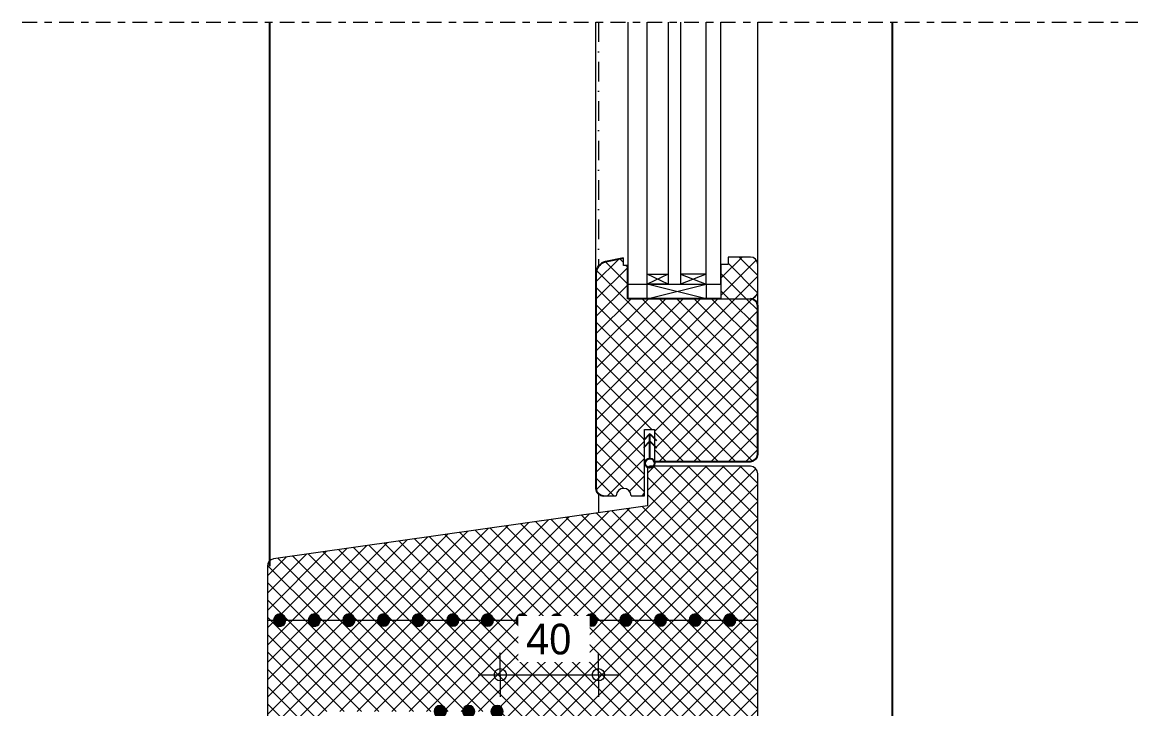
# Model space of a CAD drawing. Header units: millimetres. Extents: x -435 to 27166, y -19117 to 26500.
# Drawn here: x 7174 to 7629, y -6943.6 to -6663.6 of the extents above; entities that cross this region are included whole.
import ezdxf

# ---------------------------------------------------------------- set-up
doc = ezdxf.new("R2010")
doc.units = ezdxf.units.MM
doc.linetypes.add('MV_center', pattern=[15, 6, -3, 3, -3])
doc.linetypes.add('MV_stramien', pattern=[16, 8, -4, 0, -4])
for name, color, linetype, lineweight in [('A-ANNO-DIMS', 211, 'Continuous', 13), ('A-ANNO-DIMS-5', 211, 'Continuous', 13), ('A-DETL', 90, 'Continuous', 13), ('A-DETL-GENF', 92, 'Continuous', 18)]:
    doc.layers.add(name, color=color, linetype=linetype, lineweight=lineweight)
doc.styles.add('Segoe UI_3', font='segoeui.ttf', dxfattribs={"height": 12.5})
doc.dimstyles.new('2_5_mm_5', dxfattribs={"dimscale": 304.8, "dimtxt": 13.092049, "dimasz": 0.016404, "dimexe": 0.029528, "dimexo": 0.0625, "dimgap": 0.014764, "dimtad": 1, "dimdec": 0, "dimzin": 0, "dimdsep": 46, "dimtxsty": 'Segoe UI_3', "dimblk1": 'DOTBLANK', "dimblk2": 'DOTBLANK', "dimsah": 1, "dimcen": 0.09, "dimdle": 0.029528, "dimazin": 0, "dimtfac": 1, "dimtdec": 4, "dimtix": 1, "dimtmove": 0, "dimatfit": 3, "dimfxl": 0.029528, "dimfxlon": 1, "dimtvp": 1, "dimtfill": 1, "dimtolj": 1, "dimtzin": 0, "dimarcsym": 2})
pattern_1 = [(45, (0, 0), (-3.535534, 3.535534), []), (135, (0, 0), (-3.535534, -3.535534), [])]

# ---------------------------------------------------------------- blocks, each defined once
blk = doc.blocks.new('Repeating Detail - 00 g lijmbolletje s e-V133-Details Appartement')
at = {"layer": 'A-DETL-GENF'}
for points in [[(-183.58, 2.5), (-184.23, 2.41), (-184.83, 2.17), (-185.35, 1.77), (-185.75, 1.25), (-186, 0.65), (-186.08, 0), (-186, -0.65), (-185.75, -1.25), (-185.35, -1.77), (-184.83, -2.17), (-184.23, -2.41), (-183.58, -2.5), (-182.94, -2.41), (-182.33, -2.17), (-181.82, -1.77), (-181.42, -1.25), (-181.17, -0.65), (-181.08, 0), (-181.17, 0.65), (-181.42, 1.25), (-181.82, 1.77), (-182.33, 2.17), (-182.94, 2.41)], [(-169.46, 2.5), (-170.11, 2.41), (-170.71, 2.17), (-171.23, 1.77), (-171.63, 1.25), (-171.88, 0.65), (-171.96, 0), (-171.88, -0.65), (-171.63, -1.25), (-171.23, -1.77), (-170.71, -2.17), (-170.11, -2.41), (-169.46, -2.5), (-168.82, -2.41), (-168.21, -2.17), (-167.69, -1.77), (-167.3, -1.25), (-167.05, -0.65), (-166.96, 0), (-167.05, 0.65), (-167.3, 1.25), (-167.69, 1.77), (-168.21, 2.17), (-168.82, 2.41)], [(-155.34, 2.5), (-155.99, 2.41), (-156.59, 2.17), (-157.11, 1.77), (-157.51, 1.25), (-157.76, 0.65), (-157.84, 0), (-157.76, -0.65), (-157.51, -1.25), (-157.11, -1.77), (-156.59, -2.17), (-155.99, -2.41), (-155.34, -2.5), (-154.69, -2.41), (-154.09, -2.17), (-153.57, -1.77), (-153.18, -1.25), (-152.93, -0.65), (-152.84, 0), (-152.93, 0.65), (-153.18, 1.25), (-153.57, 1.77), (-154.09, 2.17), (-154.69, 2.41)], [(-141.22, 2.5), (-141.87, 2.41), (-142.47, 2.17), (-142.99, 1.77), (-143.38, 1.25), (-143.63, 0.65), (-143.72, 0), (-143.63, -0.65), (-143.38, -1.25), (-142.99, -1.77), (-142.47, -2.17), (-141.87, -2.41), (-141.22, -2.5), (-140.57, -2.41), (-139.97, -2.17), (-139.45, -1.77), (-139.05, -1.25), (-138.8, -0.65), (-138.72, 0), (-138.8, 0.65), (-139.05, 1.25), (-139.45, 1.77), (-139.97, 2.17), (-140.57, 2.41)], [(-127.1, 2.5), (-127.74, 2.41), (-128.35, 2.17), (-128.86, 1.77), (-129.26, 1.25), (-129.51, 0.65), (-129.6, 0), (-129.51, -0.65), (-129.26, -1.25), (-128.86, -1.77), (-128.35, -2.17), (-127.74, -2.41), (-127.1, -2.5), (-126.45, -2.41), (-125.85, -2.17), (-125.33, -1.77), (-124.93, -1.25), (-124.68, -0.65), (-124.6, 0), (-124.68, 0.65), (-124.93, 1.25), (-125.33, 1.77), (-125.85, 2.17), (-126.45, 2.41)], [(-112.97, 2.5), (-113.62, 2.41), (-114.22, 2.17), (-114.74, 1.77), (-115.14, 1.25), (-115.39, 0.65), (-115.47, 0), (-115.39, -0.65), (-115.14, -1.25), (-114.74, -1.77), (-114.22, -2.17), (-113.62, -2.41), (-112.97, -2.5), (-112.33, -2.41), (-111.72, -2.17), (-111.21, -1.77), (-110.81, -1.25), (-110.56, -0.65), (-110.47, 0), (-110.56, 0.65), (-110.81, 1.25), (-111.21, 1.77), (-111.72, 2.17), (-112.33, 2.41)], [(-98.85, 2.5), (-99.5, 2.41), (-100.1, 2.17), (-100.62, 1.77), (-101.02, 1.25), (-101.27, 0.65), (-101.35, 0), (-101.27, -0.65), (-101.02, -1.25), (-100.62, -1.77), (-100.1, -2.17), (-99.5, -2.41), (-98.85, -2.5), (-98.21, -2.41), (-97.6, -2.17), (-97.09, -1.77), (-96.69, -1.25), (-96.44, -0.65), (-96.35, 0), (-96.44, 0.65), (-96.69, 1.25), (-97.09, 1.77), (-97.6, 2.17), (-98.21, 2.41)], [(-84.73, 2.5), (-85.38, 2.41), (-85.98, 2.17), (-86.5, 1.77), (-86.9, 1.25), (-87.15, 0.65), (-87.23, 0), (-87.15, -0.65), (-86.9, -1.25), (-86.5, -1.77), (-85.98, -2.17), (-85.38, -2.41), (-84.73, -2.5), (-84.08, -2.41), (-83.48, -2.17), (-82.96, -1.77), (-82.57, -1.25), (-82.32, -0.65), (-82.23, 0), (-82.32, 0.65), (-82.57, 1.25), (-82.96, 1.77), (-83.48, 2.17), (-84.08, 2.41)], [(-70.61, 2.5), (-71.26, 2.41), (-71.86, 2.17), (-72.38, 1.77), (-72.77, 1.25), (-73.02, 0.65), (-73.11, 0), (-73.02, -0.65), (-72.77, -1.25), (-72.38, -1.77), (-71.86, -2.17), (-71.26, -2.41), (-70.61, -2.5), (-69.96, -2.41), (-69.36, -2.17), (-68.84, -1.77), (-68.44, -1.25), (-68.19, -0.65), (-68.11, 0), (-68.19, 0.65), (-68.44, 1.25), (-68.84, 1.77), (-69.36, 2.17), (-69.96, 2.41)], [(-56.49, 2.5), (-57.13, 2.41), (-57.74, 2.17), (-58.26, 1.77), (-58.65, 1.25), (-58.9, 0.65), (-58.99, 0), (-58.9, -0.65), (-58.65, -1.25), (-58.26, -1.77), (-57.74, -2.17), (-57.13, -2.41), (-56.49, -2.5), (-55.84, -2.41), (-55.24, -2.17), (-54.72, -1.77), (-54.32, -1.25), (-54.07, -0.65), (-53.99, 0), (-54.07, 0.65), (-54.32, 1.25), (-54.72, 1.77), (-55.24, 2.17), (-55.84, 2.41)], [(-42.37, 2.5), (-43.01, 2.41), (-43.62, 2.17), (-44.13, 1.77), (-44.53, 1.25), (-44.78, 0.65), (-44.87, 0), (-44.78, -0.65), (-44.53, -1.25), (-44.13, -1.77), (-43.62, -2.17), (-43.01, -2.41), (-42.37, -2.5), (-41.72, -2.41), (-41.12, -2.17), (-40.6, -1.77), (-40.2, -1.25), (-39.95, -0.65), (-39.87, 0), (-39.95, 0.65), (-40.2, 1.25), (-40.6, 1.77), (-41.12, 2.17), (-41.72, 2.41)], [(-28.24, 2.5), (-28.89, 2.41), (-29.49, 2.17), (-30.01, 1.77), (-30.41, 1.25), (-30.66, 0.65), (-30.74, 0), (-30.66, -0.65), (-30.41, -1.25), (-30.01, -1.77), (-29.49, -2.17), (-28.89, -2.41), (-28.24, -2.5), (-27.6, -2.41), (-26.99, -2.17), (-26.48, -1.77), (-26.08, -1.25), (-25.83, -0.65), (-25.74, 0), (-25.83, 0.65), (-26.08, 1.25), (-26.48, 1.77), (-26.99, 2.17), (-27.6, 2.41)], [(-14.12, 2.5), (-14.77, 2.41), (-15.37, 2.17), (-15.89, 1.77), (-16.29, 1.25), (-16.54, 0.65), (-16.62, 0), (-16.54, -0.65), (-16.29, -1.25), (-15.89, -1.77), (-15.37, -2.17), (-14.77, -2.41), (-14.12, -2.5), (-13.47, -2.41), (-12.87, -2.17), (-12.35, -1.77), (-11.96, -1.25), (-11.71, -0.65), (-11.62, 0), (-11.71, 0.65), (-11.96, 1.25), (-12.35, 1.77), (-12.87, 2.17), (-13.47, 2.41)], [(0, 2.5), (-0.65, 2.41), (-1.25, 2.17), (-1.77, 1.77), (-2.17, 1.25), (-2.41, 0.65), (-2.5, 0), (-2.41, -0.65), (-2.17, -1.25), (-1.77, -1.77), (-1.25, -2.17), (-0.65, -2.41), (0, -2.5), (0.65, -2.41), (1.25, -2.17), (1.77, -1.77), (2.17, -1.25), (2.41, -0.65), (2.5, 0), (2.41, 0.65), (2.17, 1.25), (1.77, 1.77), (1.25, 2.17), (0.65, 2.41)]]:
    blk.add_hatch(color=256, dxfattribs=at).paths.add_polyline_path(points)
for centre, start, end in [((-183.58, 0), 0, 180), ((-169.46, 0), 0, 180), ((-155.34, 0), 0, 180), ((-141.22, 0), 0, 180), ((-127.1, 0), 0, 180), ((-112.97, 0), 0, 180), ((-98.85, 0), 0, 180), ((-84.73, 0), 0, 180), ((-70.61, 0), 0, 180), ((-56.49, 0), 360, 180), ((-42.37, 0), 0, 180), ((-42.37, 0), 180, 360), ((-28.24, 0), 360, 180), ((-28.24, 0), 180, 360), ((-14.12, 0), 360, 180), ((-14.12, 0), 180, 360), ((0, 0), 360, 180), ((0, 0), 180, 360), ((-183.58, 0), 180, 360), ((-169.46, 0), 180, 360), ((-155.34, 0), 180, 360), ((-141.22, 0), 180, 360), ((-127.1, 0), 180, 360), ((-112.97, 0), 180, 360), ((-98.85, 0), 180, 360), ((-84.73, 0), 180, 360), ((-70.61, 0), 180, 360), ((-56.49, 0), 180, 360)]:
    blk.add_arc(centre, 2.5, start, end, dxfattribs=at)
blk = doc.blocks.new('31 driedubbel_glas - HR___-V144-Details Appartement')
at = {"layer": 'A-DETL-GENF', "lineweight": 13}
for p, q in [((167.21, 0), (60.45, 0)), ((167.21, -21.5), (167.21, 0)), ((167.21, -6), (60.45, -6)), ((163.21, -6), (163.21, -16.5)), ((163.21, -16.5), (167.21, -6)), ((163.21, -6), (167.21, -16.5)), ((60.45, -16.5), (167.21, -16.5)), ((60.45, -21.5), (167.21, -21.5)), ((167.21, -21.5), (163.21, -30)), ((163.21, -21.5), (167.21, -30)), ((163.21, -30), (163.21, -21.5)), ((167.21, -21.5), (167.21, -30)), ((167.21, -30), (60.45, -30)), ((167.21, -30), (163.21, -30)), ((167.21, -38), (167.21, -30)), ((60.45, -38), (167.21, -38))]:
    blk.add_line(p, q, dxfattribs=at)
blk = doc.blocks.new('33 sparing - Type 1-4933711-Details Appartement')
at = {"layer": 'A-DETL-GENF'}
for p, q in [((0, 6), (24, 6)), ((0, 0), (0, 6)), ((0, 6), (24, 0)), ((24, 6), (0, 0)), ((24, 6), (24, 0)), ((24, 0), (0, 0))]:
    blk.add_line(p, q, dxfattribs=at)
blk = doc.blocks.new('Repeating Detail - 00 g lijmbolletje s e-V146-Details Appartement')
at = {"layer": 'A-DETL-GENF'}
for points in [[(-23.15, 2.5), (-23.8, 2.41), (-24.4, 2.17), (-24.92, 1.77), (-25.32, 1.25), (-25.57, 0.65), (-25.65, 0), (-25.57, -0.65), (-25.32, -1.25), (-24.92, -1.77), (-24.4, -2.17), (-23.8, -2.41), (-23.15, -2.5), (-22.51, -2.41), (-21.9, -2.17), (-21.38, -1.77), (-20.99, -1.25), (-20.74, -0.65), (-20.65, 0), (-20.74, 0.65), (-20.99, 1.25), (-21.38, 1.77), (-21.9, 2.17), (-22.51, 2.41)], [(-11.58, 2.5), (-12.22, 2.41), (-12.83, 2.17), (-13.34, 1.77), (-13.74, 1.25), (-13.99, 0.65), (-14.08, 0), (-13.99, -0.65), (-13.74, -1.25), (-13.34, -1.77), (-12.83, -2.17), (-12.22, -2.41), (-11.58, -2.5), (-10.93, -2.41), (-10.33, -2.17), (-9.81, -1.77), (-9.41, -1.25), (-9.16, -0.65), (-9.08, 0), (-9.16, 0.65), (-9.41, 1.25), (-9.81, 1.77), (-10.33, 2.17), (-10.93, 2.41)], [(0, 2.5), (-0.65, 2.41), (-1.25, 2.17), (-1.77, 1.77), (-2.17, 1.25), (-2.41, 0.65), (-2.5, 0), (-2.41, -0.65), (-2.17, -1.25), (-1.77, -1.77), (-1.25, -2.17), (-0.65, -2.41), (0, -2.5), (0.65, -2.41), (1.25, -2.17), (1.77, -1.77), (2.17, -1.25), (2.41, -0.65), (2.5, 0), (2.41, 0.65), (2.17, 1.25), (1.77, 1.77), (1.25, 2.17), (0.65, 2.41)]]:
    blk.add_hatch(color=256, dxfattribs=at).paths.add_polyline_path(points)
for centre, start, end in [((-23.15, 0), 360, 180), ((-23.15, 0), 180, 360), ((-11.58, 0), 360, 180), ((-11.58, 0), 180, 360), ((0, 0), 360, 180), ((0, 0), 180, 360)]:
    blk.add_arc(centre, 2.5, start, end, dxfattribs=at)
blk = doc.blocks.new('NLRS_00_DI_maskeer - Type 1-4234995-Details Appartement')
at = {"layer": 'A-DETL-GENF', "linetype": 'MV_center'}
blk.add_line((-100, 0), (355, 0), dxfattribs=at)
blk = doc.blocks.new('DIMBLOCK559-Details Appartement')
at = {"layer": 'A-ANNO-DIMS-5'}
for p, q in [((7368.99, -6929.75), (7368.99, -6920.75)), ((7408.99, -6929.75), (7408.99, -6920.75)), ((7359.99, -6929.75), (7417.99, -6929.75)), ((7368.99, -6929.75), (7368.99, -6938.75)), ((7408.99, -6929.75), (7408.99, -6938.75))]:
    blk.add_line(p, q, dxfattribs=at)
for centre in [(7368.99, -6929.75), (7408.99, -6929.75)]:
    blk.add_circle(centre, 2.5, dxfattribs=at)
at = {"layer": 'A-ANNO-DIMS-5', "color": 0, "insert": (7379.47, -6908.94), "char_height": 12.5, "width": 22.8516, "attachment_point": 1, "line_spacing_factor": 1.142579, "style": 'Segoe UI_3', "bg_fill": 3, "box_fill_scale": 1.25, "bg_fill_color": 9, "bg_fill_true_color": 13158600, "bg_fill_transparency": 0}
blk.add_mtext('40', dxfattribs=at)
blk = doc.blocks.new('_DotBlank')
at = {"color": 0, "linetype": 'ByBlock', "lineweight": -2}
blk.add_line((-0.5, 0), (-1, 0), dxfattribs=at)
blk.add_circle((0, 0), 0.5, dxfattribs=at)

msp = doc.modelspace()

# ---------------------------------------------------------------- hatches: boundary and pattern name
at = {"layer": 'A-DETL-GENF', "lineweight": 13}
h = msp.add_hatch(dxfattribs=at)
h.set_pattern_fill('FP_20', color=250, style=0, pattern_type=2)
h.set_pattern_definition(pattern_1)
h.paths.add_polyline_path([(7427.87, -6856.72), (7427.87, -6829.72), (7431.87, -6829.72), (7431.87, -6842.72), (7470.99, -6842.72), (7471.77, -6842.62), (7472.49, -6842.32), (7473.11, -6841.84), (7473.59, -6841.22), (7473.89, -6840.5), (7473.99, -6839.72), (7473.99, -6779.35), (7473.89, -6778.57), (7473.59, -6777.85), (7473.11, -6777.23), (7472.49, -6776.75), (7471.77, -6776.45), (7470.99, -6776.35), (7420.99, -6776.35), (7420.99, -6762.75), (7419.17, -6762.75), (7419.17, -6759.75), (7411.91, -6761.36), (7410.85, -6761.73), (7409.89, -6762.32), (7409.09, -6763.11), (7408.49, -6764.06), (7408.12, -6765.12), (7407.99, -6766.24), (7407.99, -6853.72), (7408.09, -6854.5), (7408.39, -6855.22), (7408.87, -6855.84), (7409.49, -6856.32), (7410.22, -6856.62), (7410.99, -6856.72), (7416.31, -6856.72), (7416.41, -6855.94), (7416.71, -6855.21), (7417.19, -6854.59), (7417.82, -6854.11), (7418.55, -6853.81), (7419.33, -6853.7), (7420.11, -6853.81), (7420.84, -6854.11), (7421.46, -6854.59), (7421.94, -6855.21), (7422.24, -6855.94), (7422.34, -6856.72)])
h = msp.add_hatch(dxfattribs=at)
h.set_pattern_fill('FP_20', color=250, style=0, pattern_type=2)
h.set_pattern_definition(pattern_1)
h.paths.add_polyline_path([(7470.99, -6776.35), (7471.77, -6776.24), (7472.49, -6775.95), (7473.11, -6775.47), (7473.59, -6774.85), (7473.89, -6774.12), (7473.99, -6773.35), (7473.99, -6762.35), (7473.89, -6761.57), (7473.59, -6760.85), (7473.11, -6760.23), (7472.49, -6759.75), (7471.77, -6759.45), (7470.99, -6759.35), (7461.95, -6759.35), (7461.95, -6762.35), (7458.99, -6762.35), (7458.99, -6776.35)])
h = msp.add_hatch(dxfattribs=at)
h.set_pattern_fill('FP_20', color=250, style=0, pattern_type=2)
h.set_pattern_definition(pattern_1)
h.paths.add_polyline_path([(7408.99, -6958.72), (7473.99, -6958.72), (7473.99, -6847.72), (7473.89, -6846.94), (7473.59, -6846.22), (7473.11, -6845.6), (7472.49, -6845.12), (7471.77, -6844.82), (7470.99, -6844.72), (7429.73, -6844.75), (7429.49, -6844.85), (7429.29, -6845.01), (7429.13, -6845.22), (7429.03, -6845.46), (7428.99, -6845.72), (7428.99, -6860.87), (7276.47, -6882.44), (7275.8, -6882.64), (7275.2, -6882.99), (7274.69, -6883.47), (7274.31, -6884.05), (7274.07, -6884.7), (7273.99, -6885.4), (7273.99, -6955.72), (7274.09, -6956.5), (7274.39, -6957.22), (7274.87, -6957.84), (7275.49, -6958.32), (7276.22, -6958.62), (7276.99, -6958.72), (7288.91, -6958.72), (7296.99, -6944.72), (7341.99, -6944.72), (7342.08, -6944.07), (7342.33, -6943.47), (7342.72, -6942.95), (7343.24, -6942.55), (7343.85, -6942.31), (7344.49, -6942.22), (7345.14, -6942.31), (7345.74, -6942.55), (7346.26, -6942.95), (7346.66, -6943.47), (7346.91, -6944.07), (7346.99, -6944.72), (7353.57, -6944.72), (7353.65, -6944.07), (7353.9, -6943.47), (7354.3, -6942.95), (7354.82, -6942.55), (7355.42, -6942.31), (7356.07, -6942.22), (7356.72, -6942.31), (7357.32, -6942.55), (7357.84, -6942.95), (7358.23, -6943.47), (7358.48, -6944.07), (7358.57, -6944.72), (7365.15, -6944.72), (7365.23, -6944.07), (7365.48, -6943.47), (7365.88, -6942.95), (7366.4, -6942.55), (7367, -6942.31), (7367.65, -6942.22), (7368.29, -6942.31), (7368.99, -6942.63), (7369.41, -6942.95), (7369.84, -6943.54), (7370.06, -6944.07), (7370.13, -6944.87), (7370.06, -6945.37), (7369.81, -6945.97), (7369.41, -6946.49), (7368.99, -6946.81), (7368.99, -6950.3), (7369.5, -6950.09), (7370.15, -6950), (7370.79, -6950.09), (7371.4, -6950.34), (7371.91, -6950.73), (7372.31, -6951.25), (7372.56, -6951.85), (7372.65, -6952.5), (7372.56, -6953.15), (7372.31, -6953.75), (7371.91, -6954.27), (7371.4, -6954.67), (7370.79, -6954.92), (7370.15, -6955), (7369.41, -6954.88), (7368.99, -6954.74), (7368.99, -6958.72), (7376.65, -6958.72)])
h.paths.add_polyline_path([(7335.49, -6909.95), (7334.84, -6909.87), (7334.24, -6909.62), (7333.72, -6909.22), (7333.33, -6908.7), (7333.08, -6908.1), (7332.99, -6907.45), (7333.08, -6906.8), (7333.33, -6906.2), (7333.72, -6905.68), (7334.24, -6905.29), (7334.84, -6905.04), (7335.49, -6904.95), (7336.14, -6905.04), (7336.74, -6905.29), (7337.26, -6905.68), (7337.66, -6906.2), (7337.91, -6906.8), (7337.99, -6907.45), (7337.91, -6908.1), (7337.66, -6908.7), (7337.26, -6909.22), (7336.74, -6909.62), (7336.14, -6909.87)])
h.paths.add_polyline_path([(7462.59, -6909.95), (7461.94, -6909.87), (7461.34, -6909.62), (7460.82, -6909.22), (7460.42, -6908.7), (7460.17, -6908.1), (7460.09, -6907.45), (7460.17, -6906.8), (7460.42, -6906.2), (7460.82, -6905.68), (7461.34, -6905.29), (7461.94, -6905.04), (7462.59, -6904.95), (7463.24, -6905.04), (7463.84, -6905.29), (7464.36, -6905.68), (7464.75, -6906.2), (7465, -6906.8), (7465.09, -6907.45), (7465, -6908.1), (7464.75, -6908.7), (7464.36, -6909.22), (7463.84, -6909.62), (7463.24, -6909.87)])
h.paths.add_polyline_path([(7307.25, -6909.95), (7306.6, -6909.87), (7306, -6909.62), (7305.48, -6909.22), (7305.08, -6908.7), (7304.83, -6908.1), (7304.75, -6907.45), (7304.83, -6906.8), (7305.08, -6906.2), (7305.48, -6905.68), (7306, -6905.29), (7306.6, -6905.04), (7307.25, -6904.95), (7307.9, -6905.04), (7308.5, -6905.29), (7309.02, -6905.68), (7309.41, -6906.2), (7309.66, -6906.8), (7309.75, -6907.45), (7309.66, -6908.1), (7309.41, -6908.7), (7309.02, -6909.22), (7308.5, -6909.62), (7307.9, -6909.87)])
h.paths.add_polyline_path([(7279, -6909.95), (7278.36, -6909.87), (7277.75, -6909.62), (7277.24, -6909.22), (7276.84, -6908.7), (7276.59, -6908.1), (7276.5, -6907.45), (7276.59, -6906.8), (7276.84, -6906.2), (7277.24, -6905.68), (7277.75, -6905.29), (7278.36, -6905.04), (7279, -6904.95), (7279.65, -6905.04), (7280.25, -6905.29), (7280.77, -6905.68), (7281.17, -6906.2), (7281.42, -6906.8), (7281.5, -6907.45), (7281.42, -6908.1), (7281.17, -6908.7), (7280.77, -6909.22), (7280.25, -6909.62), (7279.65, -6909.87)])
h.paths.add_polyline_path([(7391.98, -6909.95), (7391.33, -6909.87), (7390.73, -6909.62), (7390.21, -6909.22), (7389.81, -6908.7), (7389.56, -6908.1), (7389.48, -6907.45), (7389.56, -6906.8), (7389.81, -6906.2), (7390.21, -6905.68), (7390.73, -6905.29), (7391.33, -6905.04), (7391.98, -6904.95), (7392.63, -6905.04), (7393.23, -6905.29), (7393.75, -6905.68), (7394.14, -6906.2), (7394.39, -6906.8), (7394.48, -6907.45), (7394.39, -6908.1), (7394.14, -6908.7), (7393.75, -6909.22), (7393.23, -6909.62), (7392.63, -6909.87)])
h.paths.add_polyline_path([(7420.22, -6909.95), (7419.58, -6909.87), (7418.97, -6909.62), (7418.46, -6909.22), (7418.06, -6908.7), (7417.81, -6908.1), (7417.72, -6907.45), (7417.81, -6906.8), (7418.06, -6906.2), (7418.46, -6905.68), (7418.97, -6905.29), (7419.58, -6905.04), (7420.22, -6904.95), (7420.87, -6905.04), (7421.47, -6905.29), (7421.99, -6905.68), (7422.39, -6906.2), (7422.64, -6906.8), (7422.72, -6907.45), (7422.64, -6908.1), (7422.39, -6908.7), (7421.99, -6909.22), (7421.47, -6909.62), (7420.87, -6909.87)])
h.paths.add_polyline_path([(7321.37, -6909.95), (7320.72, -6909.87), (7320.12, -6909.62), (7319.6, -6909.22), (7319.2, -6908.7), (7318.96, -6908.1), (7318.87, -6907.45), (7318.96, -6906.8), (7319.2, -6906.2), (7319.6, -6905.68), (7320.12, -6905.29), (7320.72, -6905.04), (7321.37, -6904.95), (7322.02, -6905.04), (7322.62, -6905.29), (7323.14, -6905.68), (7323.54, -6906.2), (7323.78, -6906.8), (7323.87, -6907.45), (7323.78, -6908.1), (7323.54, -6908.7), (7323.14, -6909.22), (7322.62, -6909.62), (7322.02, -6909.87)])
h.paths.add_polyline_path([(7406.1, -6909.95), (7405.45, -6909.87), (7404.85, -6909.62), (7404.33, -6909.22), (7403.94, -6908.7), (7403.69, -6908.1), (7403.6, -6907.45), (7403.69, -6906.8), (7403.94, -6906.2), (7404.33, -6905.68), (7404.85, -6905.29), (7405.45, -6905.04), (7406.1, -6904.95), (7406.75, -6905.04), (7407.35, -6905.29), (7407.87, -6905.68), (7408.27, -6906.2), (7408.52, -6906.8), (7408.6, -6907.45), (7408.52, -6908.1), (7408.27, -6908.7), (7407.87, -6909.22), (7407.35, -6909.62), (7406.75, -6909.87)])
h.paths.add_polyline_path([(7293.13, -6909.95), (7292.48, -6909.87), (7291.88, -6909.62), (7291.36, -6909.22), (7290.96, -6908.7), (7290.71, -6908.1), (7290.63, -6907.45), (7290.71, -6906.8), (7290.96, -6906.2), (7291.36, -6905.68), (7291.88, -6905.29), (7292.48, -6905.04), (7293.13, -6904.95), (7293.77, -6905.04), (7294.38, -6905.29), (7294.89, -6905.68), (7295.29, -6906.2), (7295.54, -6906.8), (7295.63, -6907.45), (7295.54, -6908.1), (7295.29, -6908.7), (7294.89, -6909.22), (7294.38, -6909.62), (7293.77, -6909.87)])
h.paths.add_polyline_path([(7377.86, -6909.95), (7377.21, -6909.87), (7376.61, -6909.62), (7376.09, -6909.22), (7375.69, -6908.7), (7375.44, -6908.1), (7375.36, -6907.45), (7375.44, -6906.8), (7375.69, -6906.2), (7376.09, -6905.68), (7376.65, -6905.27), (7377.21, -6905.04), (7377.86, -6904.95), (7378.5, -6905.04), (7379.11, -6905.29), (7379.63, -6905.68), (7380.02, -6906.2), (7380.27, -6906.8), (7380.36, -6907.45), (7380.27, -6908.1), (7380.02, -6908.7), (7379.63, -6909.22), (7379.11, -6909.62), (7378.5, -6909.87)])
h.paths.add_polyline_path([(7363.74, -6909.95), (7363.09, -6909.87), (7362.49, -6909.62), (7361.97, -6909.22), (7361.57, -6908.7), (7361.32, -6908.1), (7361.24, -6907.45), (7361.32, -6906.8), (7361.57, -6906.2), (7361.97, -6905.68), (7362.49, -6905.29), (7363.09, -6905.04), (7363.74, -6904.95), (7364.38, -6905.04), (7364.99, -6905.29), (7365.5, -6905.68), (7365.9, -6906.2), (7366.15, -6906.8), (7366.24, -6907.45), (7366.15, -6908.1), (7365.9, -6908.7), (7365.5, -6909.22), (7364.99, -6909.62), (7364.38, -6909.87)])
h.paths.add_polyline_path([(7448.47, -6909.95), (7447.82, -6909.87), (7447.22, -6909.62), (7446.7, -6909.22), (7446.3, -6908.7), (7446.05, -6908.1), (7445.97, -6907.45), (7446.05, -6906.8), (7446.3, -6906.2), (7446.7, -6905.68), (7447.22, -6905.29), (7447.82, -6905.04), (7448.47, -6904.95), (7449.11, -6905.04), (7449.72, -6905.29), (7450.23, -6905.68), (7450.63, -6906.2), (7450.88, -6906.8), (7450.97, -6907.45), (7450.8, -6908.29), (7450.63, -6908.7), (7450.23, -6909.22), (7449.72, -6909.62), (7449.11, -6909.87)])
h.paths.add_polyline_path([(7434.34, -6909.95), (7433.7, -6909.87), (7433.09, -6909.62), (7432.58, -6909.22), (7432.18, -6908.7), (7431.93, -6908.1), (7431.84, -6907.45), (7431.93, -6906.8), (7432.18, -6906.2), (7432.58, -6905.68), (7433.09, -6905.29), (7433.7, -6905.04), (7434.34, -6904.95), (7434.99, -6905.04), (7435.59, -6905.29), (7436.11, -6905.68), (7436.51, -6906.2), (7436.76, -6906.8), (7436.84, -6907.45), (7436.76, -6908.1), (7436.51, -6908.7), (7435.95, -6909.34), (7435.59, -6909.62), (7434.99, -6909.87)])
h.paths.add_polyline_path([(7349.61, -6909.95), (7348.97, -6909.87), (7348.36, -6909.62), (7347.85, -6909.22), (7347.45, -6908.7), (7347.2, -6908.1), (7347.11, -6907.45), (7347.2, -6906.8), (7347.45, -6906.2), (7347.85, -6905.68), (7348.36, -6905.29), (7348.97, -6905.04), (7349.61, -6904.95), (7350.26, -6905.04), (7350.86, -6905.29), (7351.38, -6905.68), (7351.78, -6906.2), (7352.03, -6906.8), (7352.11, -6907.45), (7352.03, -6908.1), (7351.78, -6908.7), (7351.38, -6909.22), (7350.86, -6909.62), (7350.26, -6909.87)])

# ---------------------------------------------------------------- linework, layer by layer
at = {"layer": 'A-DETL', "lineweight": 25}
for p, q in [((7274.99, -6885.4), (7274.99, -6663.59)), ((7528.99, -6953.72), (7528.99, -6663.59)), ((7419.17, -6759.75), (7411.91, -6761.36)), ((7420.99, -6776.35), (7420.99, -6762.75)), ((7407.99, -6766.24), (7407.99, -6853.72)), ((7458.99, -6776.35), (7420.99, -6776.35)), ((7473.99, -6839.72), (7473.99, -6779.35)), ((7430.02, -6831.52), (7427.37, -6834.17)), ((7430.02, -6841.52), (7430.02, -6831.52)), ((7430.02, -6831.52), (7432.67, -6834.17)), ((7430.02, -6834.49), (7427.37, -6837.14)), ((7430.02, -6834.49), (7432.67, -6837.14)), ((7431.87, -6842.72), (7470.99, -6842.72))]:
    msp.add_line(p, q, dxfattribs=at)
at = {"layer": 'A-DETL', "lineweight": 18}
for p, q in [((7407.99, -6770.62), (7407.99, -6663.59)), ((7473.99, -6779.35), (7473.99, -6663.59)), ((7419.17, -6762.75), (7419.17, -6759.75)), ((7461.95, -6759.35), (7461.95, -6762.35)), ((7420.99, -6762.75), (7419.17, -6762.75)), ((7461.95, -6762.35), (7458.99, -6762.35)), ((7427.87, -6844.72), (7427.87, -6829.72)), ((7427.87, -6829.72), (7431.87, -6829.72)), ((7431.87, -6829.72), (7431.87, -6842.72)), ((7427.87, -6856.72), (7427.87, -6844.72)), ((7428.99, -6845.72), (7428.99, -6860.87)), ((7470.99, -6844.72), (7429.99, -6844.72)), ((7473.99, -6958.72), (7473.99, -6847.72)), ((7410.99, -6856.72), (7416.31, -6856.72)), ((7422.34, -6856.72), (7427.87, -6856.72)), ((7428.99, -6860.87), (7276.47, -6882.44)), ((7273.99, -6885.4), (7273.99, -6955.72)), ((7273.99, -6907.45), (7473.99, -6907.45))]:
    msp.add_line(p, q, dxfattribs=at)
at = {"layer": 'A-DETL', "linetype": 'MV_stramien', "lineweight": 18}
for p, q in [((7408.99, -6663.59), (7408.99, -6763.27)), ((7408.99, -6855.93), (7408.99, -6863.7))]:
    msp.add_line(p, q, dxfattribs=at)
at = {"layer": 'A-DETL'}
for p, q in [((7470.99, -6759.35), (7461.95, -6759.35)), ((7458.99, -6762.35), (7458.99, -6776.35)), ((7473.99, -6773.35), (7473.99, -6762.35)), ((7458.99, -6776.35), (7470.99, -6776.35))]:
    msp.add_line(p, q, dxfattribs=at)
at = {"layer": 'A-DETL', "lineweight": 25}
msp.add_circle((7430.02, -6843.44), 1.92, dxfattribs=at)
at = {"layer": 'A-DETL'}
for centre, start, end in [((7470.99, -6762.35), 0, 90), ((7470.99, -6773.35), 270, 360)]:
    msp.add_arc(centre, 3, start, end, dxfattribs=at)
at = {"layer": 'A-DETL', "lineweight": 25}
for centre, radius, start, end in [((7412.99, -6766.24), 5, 102.5, 180), ((7470.99, -6779.35), 3, 0, 90), ((7470.99, -6839.72), 3, 270, 360), ((7410.99, -6853.72), 3, 180, 270)]:
    msp.add_arc(centre, radius, start, end, dxfattribs=at)
at = {"layer": 'A-DETL', "lineweight": 18}
for centre, radius, start, end in [((7429.99, -6845.72), 1, 90, 180), ((7470.99, -6847.72), 3, 0, 90), ((7419.33, -6856.72), 3.02, 0, 180), ((7276.99, -6885.4), 3, 100, 180)]:
    msp.add_arc(centre, radius, start, end, dxfattribs=at)

# ---------------------------------------------------------------- block references
at = {"layer": 'A-DETL-GENF', "linetype": 'MV_center'}
msp.add_blockref('NLRS_00_DI_maskeer - Type 1-4234995-Details Appartement', (7273.99, -6663.59), dxfattribs=at)
at = {"layer": 'A-DETL-GENF', "lineweight": 13, "rotation": 269.9999999999981}
msp.add_blockref('31 driedubbel_glas - HR___-V144-Details Appartement', (7458.95, -6603.14), dxfattribs=at)
at = {"layer": 'A-DETL-GENF', "rotation": 180}
for name, p in [('33 sparing - Type 1-4933711-Details Appartement', (7452.95, -6770.35)), ('Repeating Detail - 00 g lijmbolletje s e-V133-Details Appartement', (7279, -6907.45)), ('Repeating Detail - 00 g lijmbolletje s e-V146-Details Appartement', (7344.49, -6944.72))]:
    msp.add_blockref(name, p, dxfattribs=at)

# ---------------------------------------------------------------- next in the draw order: dimensions: what is measured, and where the dimension line sits
at = {"layer": 'A-ANNO-DIMS'}
dim = msp.add_linear_dim(base=(7408.99, -6929.75), p1=(7368.99, -6938.75), p2=(7408.99, -6920.75), dimstyle='2_5_mm_5', override={"dimpost": '<>', "dimfxl": 43.863424}, dxfattribs=at)
dim.commit()
dim.dimension.update_dxf_attribs({"geometry": 'DIMBLOCK559-Details Appartement', "text_midpoint": (7388.99, -6918.79)})

doc.saveas('drawing.dxf')
